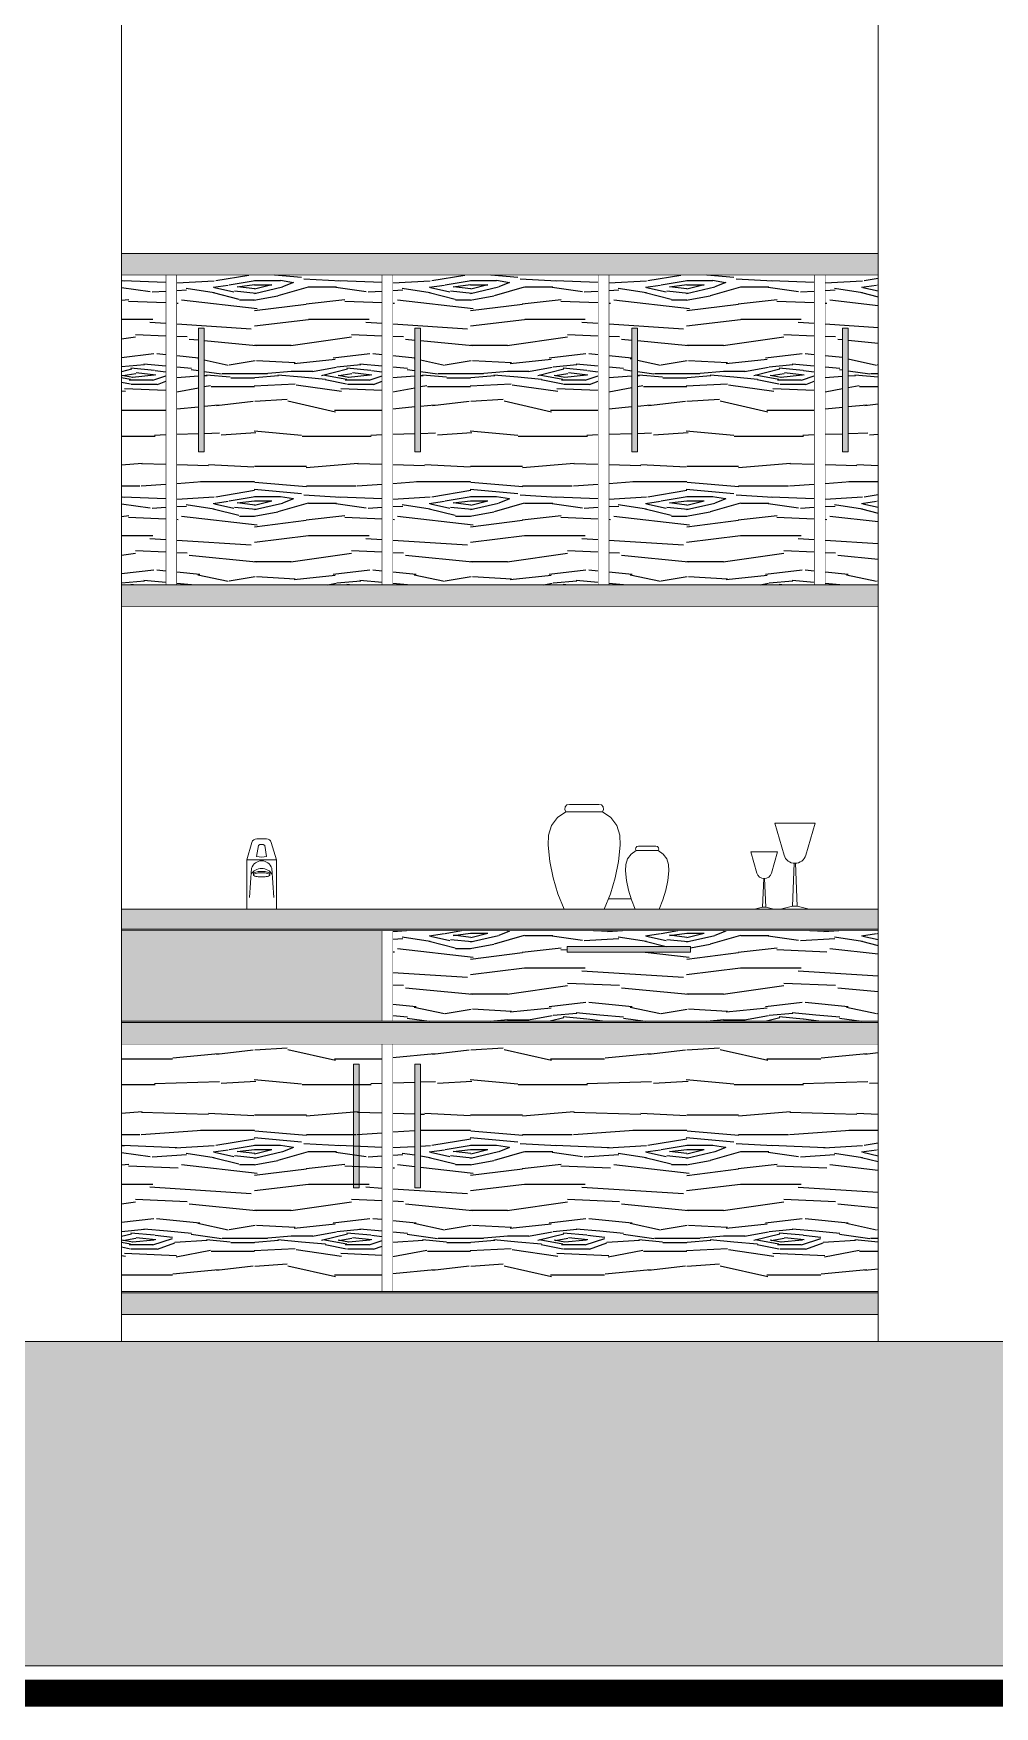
# Model space of a CAD drawing. Header units: millimetres. Extents: x 615730 to 2792744, y 139412 to 597571.
# Drawn here: x 817382 to 819161, y 290069 to 293165 of the extents above; entities that cross this region are included whole.
import ezdxf

# ---------------------------------------------------------------- set-up
doc = ezdxf.new("R2010")
doc.units = ezdxf.units.MM
doc.header["$MEASUREMENT"] = 0
doc.linetypes.add('DASHDOT', pattern=[1, 0.5, -0.25, 0, -0.25])
doc.layers.get('0').update_dxf_attribs({"lineweight": 5})
for name, color, linetype, lineweight in [('5-020', 5, 'Continuous', 15), ('HATCH', 42, 'Continuous', 5), ('NTBI', 4, 'Continuous', 20), ('thay', 7, 'Continuous', 15), ('TIM TRUC', 149, 'DASHDOT', 9), ('VATDUNG', 33, 'Continuous', 13), ('VLIEU', 250, 'Continuous', 9)]:
    doc.layers.add(name, color=color, linetype=linetype, lineweight=lineweight)
doc.layers.add('H', color=252, linetype='Continuous')
doc.layers.add('noi that', color=29, linetype='Continuous')
pattern_1 = [(349.6952, (135512.97, 2929.688), (2400.0003843, -399.9979502), [44.7212, -4427.4144]), (0, (135556.97, 2921.7), (400, 400), [44, -356]), (18.4349, (135600.97, 2921.69), (800.000174, 399.999361), [37.9472, -1226.9636]), (172.875, (135636.97, 2933.69), (2800.000152, -399.9993128), [32.2492, -3192.654]), (174.8056, (135604.97, 2937.688), (4000.000268, -399.9980899), [44.1816, -4373.9628]), (194.0362, (135560.97, 2941.69), (-1200.000218, -399.999223), [49.4772, -1599.7648]), (9.4623, (135544.97, 2929.69), (2000.0003095, 399.9992557), [24.3312, -2408.774]), (353.6598, (135568.97, 2933.688), (-3199.999761, 400.0006316), [36.2216, -3585.9324]), (185.7106, (135604.97, 2929.688), (-3599.9997694, -400.0005259), [40.1996, -3979.7508]), (168.6901, (135564.97, 2925.69), (1600.000301, -399.999053), [20.396, -2019.2116]), (354.8056, (135476.97, 2925.688), (-4000.000268, 399.9980899), [44.1816, -4373.9628]), (348.6901, (135520.97, 2921.69), (-1600.000301, 399.999053), [40.792, -1998.8156]), (0, (135560.97, 2913.7), (400, 400), [48, -352]), (20.556, (135608.97, 2913.69), (2000.0007378, 799.9983986), [34.176, -3383.4256]), (3.8141, (135640.97, 2925.688), (5599.9997366, 400.0024496), [60.1332, -5953.1852]), (354.8056, (135700.97, 2929.688), (-4000.000268, 399.9980899), [44.1816, -4373.9628]), (0, (135744.97, 2925.7), (400, 400), [44, -356]), (5.1944, (135388.97, 2925.688), (4000.000268, 399.9980899), [44.1816, -4373.9628]), (354.8056, (135432.97, 2929.688), (-4000.000268, 399.9980899), [44.1816, -4373.9628]), (0, (135388.97, 2933.7), (400, 400), [24, -376]), (5.1944, (135412.97, 2933.688), (4000.000268, 399.9980899), [44.1816, -4373.9628]), (0, (135456.97, 2937.7), (400, 400), [40, -360]), (10.3048, (135496.97, 2937.688), (-2400.0003843, -399.9979502), [44.7212, -4427.4144]), (5.1944, (135540.97, 2945.688), (4000.000268, 399.9980899), [44.1816, -4373.9628]), (354.8056, (135584.97, 2949.688), (-4000.000268, 399.9980899), [44.1816, -4373.9628]), (354.8056, (135628.97, 2945.688), (-4000.000268, 399.9980899), [44.1816, -4373.9628]), (351.8699, (135672.97, 2941.69), (-2399.9999106, 399.9997423), [56.5684, -2771.8584]), (0, (135728.97, 2933.7), (400, 400), [60, -340]), (347.4712, (135712.97, 2693.688), (2000.0001282, -399.9998412), [36.878, -3650.9396]), (354.2894, (135748.97, 2685.688), (-3599.9997694, 400.0005259), [40.1996, -3979.7508]), (8.1301, (135712.97, 2693.69), (2399.9999106, 399.9997423), [28.2844, -2800.1428]), (9.4623, (135740.97, 2697.69), (2000.0003095, 399.9992557), [48.662, -2384.4428]), (0, (135388.97, 2705.7), (400, 400), [48, -352]), (350.5377, (135436.97, 2705.69), (-2000.0003095, 399.9992557), [24.3312, -2408.774]), (201.8014, (135460.97, 2701.69), (1200.000109, 399.999964), [21.5408, -2132.5252]), (192.9946, (135440.97, 2693.688), (3600.0003071, 799.999031), [53.3668, -5283.2988]), (352.875, (135756.97, 2693.69), (-2800.000152, 399.9993128), [32.2492, -3192.654]), (7.125, (135756.97, 2693.69), (2800.000152, 399.9993128), [32.2492, -3192.654]), (0, (135388.97, 2697.7), (400, 400), [32, -368]), (194.0362, (135420.97, 2697.69), (-1200.000218, -399.999223), [32.9848, -1616.2576]), (356.6335, (135476.969, 2709.688), (-6399.9997288, 400.00438534), [68.1176, -6743.6372]), (357.7094, (135544.969, 2705.688), (-9600.00005167, 399.99830125), [100.08, -9907.9168]), (3.1798, (135644.969, 2701.688), (6800.0002011, 399.9964169), [72.1112, -7138.9916]), (9.4623, (135716.97, 2705.69), (2000.0003095, 399.9992557), [72.9932, -2360.112]), (10.3048, (135388.97, 2669.688), (-2400.0003843, -399.9979502), [44.7212, -4427.4144]), (15.9454, (135432.97, 2677.69), (-1600.0000507, -399.9999557), [58.2408, -2853.8032]), (0, (135488.97, 2693.7), (400, 400), [52, -348]), (351.8699, (135540.97, 2693.69), (-2399.9999106, 399.9997423), [56.5684, -2771.8584]), (3.5763, (135596.969, 2685.688), (6000.0002617, 399.9962869), [64.1248, -6348.3628]), (351.2538, (135660.97, 2689.688), (2799.9997345, -400.0016788), [52.6116, -5208.5668]), (345.9638, (135712.97, 2681.69), (-1200.000218, 399.999223), [49.4772, -1599.7648]), (0, (135760.97, 2669.7), (400, 400), [28, -372]), (174.8056, (135476.97, 2709.688), (4000.000268, -399.9980899), [88.3628, -4329.7816]), (355.2364, (135388.97, 2733.688), (-4400.0003785, 399.996613), [96.3328, -4720.3052]), (0, (135484.97, 2725.7), (400, 400), [92, -308]), (4.0856, (135576.97, 2725.688), (5200.0000596, 399.9984529), [112.2852, -5501.982]), (0, (135688.97, 2733.7), (400, 400), [100, -300]), (7.125, (135388.97, 2649.69), (2800.000152, 399.9993128), [96.7472, -3128.156]), (6.3402, (135484.97, 2661.688), (3199.999761, 400.0006316), [72.4432, -3549.7108]), (357.5104, (135556.969, 2669.688), (-8799.9997919, 400.0071461), [92.0868, -9116.6048]), (353.4802, (135648.969, 2665.688), (-10399.99991635, 1199.9998101), [140.9112, -13950.2208]), (3.0128, (135388.969, 2909.688), (7200.0000047, 400.00164195), [76.1052, -7534.414]), (351.8699, (135464.97, 2913.69), (-2399.9999106, 399.9997423), [84.8528, -2743.5744]), (357.6141, (135548.969, 2901.688), (-9200.00020955, 399.99310822), [96.0832, -9512.2464]), (10.6197, (135644.969, 2897.688), (-4399.99936185, -800.00323325), [65.1152, -6446.4128]), (0, (135708.97, 2909.7), (400, 400), [80, -320]), (356.8202, (135388.969, 2957.688), (-6800.0002011, 399.9964169), [72.1112, -7138.9916]), (6.009, (135460.969, 2953.688), (-3999.99990036, -399.999727), [76.42, -7565.5692]), (6.7098, (135536.969, 2961.688), (-3600.0003991, -399.9975525), [68.4688, -6778.428]), (354.2894, (135604.97, 2969.688), (-3599.9997694, 400.0005259), [80.3992, -3939.5512]), (347.9052, (135684.97, 2961.688), (-3599.9994406, 800.0026934), [57.2712, -5669.8572]), (9.4623, (135740.97, 2949.69), (2000.0003095, 399.9992557), [48.662, -2384.4428]), (3.8141, (135388.97, 2881.688), (5599.9997366, 400.0024496), [60.1332, -5953.1852]), (347.1957, (135448.969, 2885.688), (-5199.99913875, 1200.00295507), [90.244, -8934.1672]), (0, (135536.97, 2865.7), (400, 400), [100, -300]), (5.4403, (135636.969, 2865.688), (-4400.0001249, -399.9973485), [84.38, -8353.6292]), (6.7098, (135720.969, 2873.688), (-3600.0003991, -399.9975525), [68.4688, -6778.428]), (0, (135388.97, 2985.7), (400, 400), [68, -332]), (8.1301, (135456.97, 2985.69), (2399.9999106, 399.9997423), [113.1372, -2715.29]), (357.6141, (135568.969, 3001.688), (-9200.00020955, 399.99310822), [96.0832, -9512.2464]), (354.4725, (135664.969, 2997.688), (8400.00068776, -799.99415187), [124.5792, -12333.35]), (6.8428, (135388.969, 2621.688), (-6799.9997462, -800.00319917), [100.7176, -9971.0252]), (0, (135488.97, 2633.7), (400, 400), [112, -288]), (356.3478, (135600.969, 2633.688), (-12400.00037689, 799.99491941), [188.3824, -18649.8764]), (0, (135388.97, 2761.7), (400, 400), [96, -304]), (4.7636, (135484.97, 2761.688), (4400.0003785, 399.996613), [96.3328, -4720.3052]), (358.1524, (135580.969, 2769.688), (-12000.00018572, 399.9977359), [124.0644, -12282.3856]), (357.2737, (135704.969, 2765.688), (-8000.000118, 399.9984071), [84.0952, -8325.4232]), (354.8056, (135388.97, 2825.688), (-4000.000268, 399.9980899), [88.3628, -4329.7816]), (0, (135476.97, 2817.7), (400, 400), [128, -272]), (1.9092, (135604.969, 2817.688), (11599.99961263, 400.00969643), [120.0668, -11886.598]), (3.5763, (135724.969, 2821.688), (6000.0002617, 399.9962869), [64.1248, -6348.3628])]

# ---------------------------------------------------------------- blocks, each defined once
blk = doc.blocks.new('A$C70922785')
at = {"color": 8, "lineweight": 0}
for p, q in [((55, 90.9), (0, 90.9)), ((12.5, 65.6), (12.5, 63.1)), ((42.8, 65.6), (42.8, 63.1))]:
    blk.add_line(p, q, dxfattribs=at)
for points in [[(0, 0), (0, 90.9), (9.6, 123.3, -0.332909), (18.6, 130), (27.5, 130), (36.4, 130, -0.332909), (45.4, 123.3), (55, 90.9), (55, 0)], [(4.9, 21.3), (8.9, 75.3, -0.741267), (46.4, 75.3), (50.4, 21.3)]]:
    blk.add_lwpolyline(points, format="xyb")
for points in [[(21.6, 117.8), (18.2, 97.4, 0.169183)], [(33.4, 117.8), (36.8, 97.4, -0.169183)], [(42.8, 65.6, 0.259522), (42.2, 66.8, 0.076064), (38.3, 68.4, 0.036376), (33.9, 69.2, 0.026507), (27.6, 69.5, 0.026507), (21.4, 69.2, 0.036376), (16.9, 68.4, 0.076064), (13.1, 66.8, 0.259522), (12.5, 65.6, 0.259522)]]:
    blk.add_lwpolyline(points, format="xyb", dxfattribs=at)
blk.add_lwpolyline([(12.5, 63.1, 0.259522), (13.1, 62, 0.076064), (16.9, 60.4, 0.036376), (21.4, 59.6, 0.026507), (27.6, 59.3, 0.026507), (33.9, 59.6, 0.036376), (38.3, 60.4, 0.076064), (42.2, 62, 0.259522), (42.8, 63.1, 0.259522), (42.2, 64.3, 0.076064), (38.3, 65.9, 0.036376), (33.9, 66.7, 0.026507), (27.6, 67, 0.026507), (21.4, 66.7, 0.036376), (16.9, 65.9, 0.076064), (13.1, 64.3, 0.259522)], format="xyb", close=True, dxfattribs=at)
for points in [[(0, 0), (27.5, 0)], [(55, 0), (27.5, 0)]]:
    blk.add_lwpolyline(points, dxfattribs=at)
for centre, radius, start, end in [((27.5, 127.6), 31.6, 252.9385, 287.0615), ((27.5, 109.1), 10.5, 56.062, 123.938), ((27.6, 52), 23, 31.6515, 148.3091)]:
    blk.add_arc(centre, radius, start, end, dxfattribs=at)
blk = doc.blocks.new('A$C6AA96BB2')
at = {"color": 0, "linetype": 'ByBlock'}
for p, q in [((60.8, 368.7), (62.3, 378.4)), ((62.3, 378.4), (69.1, 385.3)), ((69.1, 385.3), (78.7, 387)), ((186.7, 387), (78.7, 387)), ((186.7, 387), (196.4, 385.3)), ((196.4, 385.3), (203.2, 378.4)), ((204.7, 368.7), (203.2, 378.4)), ((12.2, 308.9), (34.6, 338.7)), ((34.6, 338.7), (65.2, 360)), ((60.8, 368.7), (65.2, 360)), ((65.2, 360), (200.3, 360)), ((200.3, 360), (204.7, 368.7)), ((230.8, 338.7), (200.3, 360)), ((230.8, 338.7), (253.3, 308.9)), ((0.2, 273.6), (0, 236.3)), ((0.2, 273.6), (12.2, 308.9)), ((265.2, 273.6), (253.3, 308.9)), ((265.5, 236.3), (265.2, 273.6)), ((6.2, 175.4), (0, 236.3)), ((259.3, 175.4), (265.5, 236.3)), ((293.6, 185.3), (307, 203.2)), ((307, 203.2), (325.4, 216)), ((322.7, 221.2), (323.6, 227)), ((322.7, 221.2), (325.4, 216)), ((323.6, 227), (327.7, 231.2)), ((325.4, 216), (406.4, 216)), ((327.7, 231.2), (333.5, 232.2)), ((398.3, 232.2), (333.5, 232.2)), ((398.3, 232.2), (404.1, 231.2)), ((404.1, 231.2), (408.2, 227)), ((406.4, 216), (409.1, 221.2)), ((424.8, 203.2), (406.4, 216)), ((409.1, 221.2), (408.2, 227)), ((424.8, 203.2), (438.3, 185.3)), ((6.2, 175.4), (18, 115.4)), ((247.4, 115.4), (259.3, 175.4)), ((286.4, 164.2), (286.3, 141.8)), ((290, 105.2), (286.3, 141.8)), ((286.4, 164.2), (293.6, 185.3)), ((445.4, 164.2), (438.3, 185.3)), ((441.8, 105.2), (445.6, 141.8)), ((445.6, 141.8), (445.4, 164.2)), ((35.6, 56.8), (18, 115.4)), ((229.9, 56.8), (247.4, 115.4)), ((290, 105.2), (297.1, 69.2)), ((307.6, 34.1), (297.1, 69.2)), ((424.2, 34.1), (434.7, 69.2)), ((434.7, 69.2), (441.8, 105.2)), ((35.6, 56.8), (58.4, 0)), ((58.4, 0), (207, 0)), ((207, 0), (229.9, 56.8)), ((307.6, 34.1), (321.3, 0)), ((321.3, 0), (410.4, 0)), ((410.4, 0), (424.2, 34.1))]:
    blk.add_line(p, q, dxfattribs=at)
blk.add_line((222.3, 38), (306.4, 38))
blk = doc.blocks.new('LY')
at = {"ltscale": 50}
for p, q in [((-35.6, 177.1), (-66.5, 282.7)), ((66.5, 282.7), (-66.5, 282.7)), ((35.6, 177.1), (66.5, 282.7)), ((-7.9, 9.4), (-2.3, 150.5)), ((7.9, 9.4), (2.3, 150.5)), ((-47, 0), (-7.9, 9.4)), ((47, 0), (-47, 0)), ((-7.9, 9.4), (7.9, 9.4)), ((47, 0), (7.9, 9.4))]:
    blk.add_line(p, q, dxfattribs=at)
blk.add_arc((0, 187.6), 37.2, 196.4774, 343.5226, dxfattribs=at)

msp = doc.modelspace()

# ---------------------------------------------------------------- hatches: boundary and pattern name
at = {"layer": 'H', "ltscale": 10}
h = msp.add_hatch(color=253, dxfattribs=at)
h.set_gradient(color1=(173, 167, 159), color2=(173, 167, 159), one_color=1, tint=0.65)
h.paths.add_polyline_path([(817545.4, 291505), (817545.4, 291337.5), (818027.4, 291337.5), (818027.4, 291505)])
at = {"layer": 'noi that', "ltscale": 10}
h = msp.add_hatch(dxfattribs=at)
h.set_pattern_fill('WOOD8', color=256, scale=150, angle=81, style=0, pattern_type=2)
h.set_pattern_definition(pattern_1)
h.paths.add_polyline_path([(818027.4, 292718), (817647.4, 292718), (817647.4, 292145), (818027.4, 292145)])
h.paths.add_polyline_path([(817698.3, 292391), (817687.9, 292391), (817687.9, 292619.5), (817698.3, 292619.5)], flags=16)
h.paths.add_polyline_path([(817627.4, 292718), (817545.4, 292718), (817545.4, 292145), (817627.4, 292145)])
h.paths.add_polyline_path([(818427.4, 292718), (818047.4, 292718), (818047.4, 292145), (818427.4, 292145)])
h.paths.add_polyline_path([(818098.5, 292391), (818088.2, 292391), (818088.2, 292619.5), (818098.5, 292619.5)], flags=16)
h.paths.add_polyline_path([(818827.4, 292145), (818827.4, 292718), (818447.4, 292718), (818447.4, 292145)])
h.paths.add_polyline_path([(818500.2, 292391), (818489.8, 292391), (818489.8, 292619.5), (818500.2, 292619.5)], flags=16)
h.paths.add_polyline_path([(818847.4, 292145), (818945.6, 292145), (818945.6, 292718), (818847.4, 292718)])
h.paths.add_polyline_path([(818879.7, 292391), (818879.7, 292619.5), (818890.1, 292619.5), (818890.1, 292391)], flags=16)
h = msp.add_hatch(dxfattribs=at)
h.set_pattern_fill('WOOD8', color=256, scale=150, angle=81, style=0, pattern_type=2)
h.set_pattern_definition(pattern_1)
h.paths.add_polyline_path([(818047.4, 291505), (818047.4, 291337.5), (818945.6, 291337.5), (818945.6, 291505)])
h.paths.add_polyline_path([(818369.7, 291465.4), (818369.7, 291475.8), (818598.2, 291475.8), (818598.2, 291465.4)], flags=16)
h = msp.add_hatch(dxfattribs=at)
h.set_pattern_fill('WOOD8', color=256, scale=150, angle=81, style=0, pattern_type=2)
h.set_pattern_definition(pattern_1)
h.paths.add_polyline_path([(818047.4, 291295), (818047.4, 290837.5), (818945.6, 290837.5), (818945.6, 291295)])
h.paths.add_polyline_path([(818098.5, 291029.3), (818088.2, 291029.3), (818088.2, 291257.8), (818098.5, 291257.8)], flags=16)
h.paths.add_polyline_path([(817545.4, 291295), (817545.4, 290837.5), (818027.4, 290837.5), (818027.4, 291295)])
at = {"layer": 'VLIEU', "ltscale": 10}
h = msp.add_hatch(color=254, dxfattribs=at)
h.set_gradient(color1=(227, 225, 222), color2=(194, 190, 183), one_color=1, tint=0.74)
h.paths.add_polyline_path([(818945.6, 292758), (818945.6, 292718), (817545.4, 292718), (817545.4, 292758)])
h = msp.add_hatch(color=253, dxfattribs=at)
h.set_gradient(color1=(173, 167, 159), one_color=1, tint=1, name='INVCYLINDER')
h.paths.add_polyline_path([(817698.3, 292619.5), (817698.3, 292391), (817687.9, 292391), (817687.9, 292619.5)])
h = msp.add_hatch(color=253, dxfattribs=at)
h.set_gradient(color1=(173, 167, 159), one_color=1, tint=1, name='INVCYLINDER')
h.paths.add_polyline_path([(818098.5, 292619.5), (818098.5, 292391), (818088.2, 292391), (818088.2, 292619.5)])
h = msp.add_hatch(color=253, dxfattribs=at)
h.set_gradient(color1=(173, 167, 159), one_color=1, tint=1, name='INVCYLINDER')
h.paths.add_polyline_path([(818500.2, 292619.5), (818500.2, 292391), (818489.8, 292391), (818489.8, 292619.5)])
h = msp.add_hatch(color=253, dxfattribs=at)
h.set_gradient(color1=(173, 167, 159), one_color=1, tint=1, name='INVCYLINDER')
h.paths.add_polyline_path([(818890.1, 292619.5), (818890.1, 292391), (818879.7, 292391), (818879.7, 292619.5)])
h = msp.add_hatch(color=254, dxfattribs=at)
h.set_gradient(color1=(227, 225, 222), color2=(194, 190, 183), one_color=1, tint=0.74)
h.paths.add_polyline_path([(818945.6, 292145), (818945.6, 292105), (817545.4, 292105), (817545.4, 292145)])
h = msp.add_hatch(color=254, dxfattribs=at)
h.set_gradient(color1=(227, 225, 222), color2=(194, 190, 183), one_color=1, tint=0.74)
h.paths.add_polyline_path([(818945.6, 291545), (818945.6, 291505), (817545.4, 291505), (817545.4, 291545)])
h = msp.add_hatch(color=253, dxfattribs=at)
h.set_gradient(color1=(173, 167, 159), one_color=1, tint=1, name='INVCYLINDER')
h.paths.add_polyline_path([(818369.7, 291475.8), (818598.2, 291475.8), (818598.2, 291465.4), (818369.7, 291465.4)])
h = msp.add_hatch(color=254, dxfattribs=at)
h.set_gradient(color1=(227, 225, 222), color2=(194, 190, 183), one_color=1, tint=0.74)
h.paths.add_polyline_path([(818945.6, 291335), (818945.6, 291295), (817545.4, 291295), (817545.4, 291335)])
h = msp.add_hatch(color=253, dxfattribs=at)
h.set_gradient(color1=(173, 167, 159), one_color=1, tint=1, name='INVCYLINDER')
h.paths.add_polyline_path([(817974.8, 291257.8), (817974.8, 291029.3), (817985.1, 291029.3), (817985.1, 291257.8)])
h = msp.add_hatch(color=253, dxfattribs=at)
h.set_gradient(color1=(173, 167, 159), one_color=1, tint=1, name='INVCYLINDER')
h.paths.add_polyline_path([(818098.5, 291257.8), (818098.5, 291029.3), (818088.2, 291029.3), (818088.2, 291257.8)])
h = msp.add_hatch(color=254, dxfattribs=at)
h.set_gradient(color1=(227, 225, 222), color2=(194, 190, 183), one_color=1, tint=0.74)
h.paths.add_polyline_path([(818945.6, 290835), (818945.6, 290795), (817545.4, 290795), (817545.4, 290835)])
h = msp.add_hatch(dxfattribs=at)
h.set_pattern_fill('AR-CONC', color=256, scale=50, style=0)
h.set_pattern_definition([(50, (135388.97, 2621.7), (358.63009, -31.37607), [37.5, -412.5]), (355, (135388.97, 2621.7), (-69.37567, 376.09607), [30, -330]), (100.4514, (135418.85, 2619.07), (289.25469, 344.71977), [31.8701, -350.57106]), (46.1842, (135388.97, 2721.7), (533.62052, -82.7595), [56.25, -618.75]), (96.6356, (135433.44, 2714.8), (467.33135, 487.05894), [47.80514, -525.8565]), (351.1842, (135388.97, 2721.7), (467.33097, 487.0593), [45, -495]), (21, (135438.97, 2696.7), (298.45353, -201.30945), [37.5, -412.5]), (326, (135438.97, 2696.7), (121.65767, 362.57502), [30, -330]), (71.4514, (135463.84, 2679.9), (420.11131, 161.26525), [31.8701, -350.57106]), (37.5, (135388.97, 2621.69), (6.079928, 166.446927), [0, -326, 0, -335, 0, -331.25]), (7.5, (135388.97, 2621.69), (131.53477, 197.205856), [0, -191, 0, -318.5, 0, -126.25]), (327.5, (135277.47, 2621.69), (266.911218, -11.277436), [0, -125, 0, -390, 0, -517.5]), (317.5, (135227.47, 2621.69), (291.593085, 50.05249), [0, -162.5, 0, -259, 0, -367.5])])
h.paths.add_polyline_path([(802545.8, 290145), (802545.8, 290295), (802845.8, 290295), (802845.8, 290445), (803145.8, 290445), (803145.8, 290595), (810645.3, 290595), (810645.3, 290745), (822945.6, 290745), (822945.6, 290145)])

# ---------------------------------------------------------------- linework, layer by layer
at = {"layer": '5-020', "color": 1}
for p, q in [((810645.3, 290745), (822945.6, 290745)), ((799756.7, 290145), (823153.7, 290145))]:
    msp.add_line(p, q, dxfattribs=at)
at = {"layer": 'HATCH'}
msp.add_line((818945.6, 290745), (818945.6, 294644.9), dxfattribs=at)
msp.add_lwpolyline([(817345.4, 294644.9), (817545.4, 294644.9), (817545.4, 290745), (817345.4, 290745)], close=True, dxfattribs=at)
at = {"layer": 'noi that', "ltscale": 10, "const_width": 1}
for points in [[(818945.6, 292758), (818945.6, 292718), (817545.4, 292718), (817545.4, 292758)], [(818945.6, 292145), (818945.6, 292105), (817545.4, 292105), (817545.4, 292145)], [(818945.6, 291545), (818945.6, 291505), (817545.4, 291505), (817545.4, 291545)], [(818945.6, 291335), (818945.6, 291295), (817545.4, 291295), (817545.4, 291335)], [(818945.6, 290835), (818945.6, 290795), (817545.4, 290795), (817545.4, 290835)]]:
    msp.add_lwpolyline(points, close=True, dxfattribs=at)
at = {"layer": 'thay', "ltscale": 10, "const_width": 50}
msp.add_lwpolyline([(799767.1, 290094.4), (823151.9, 290094.4)], dxfattribs=at)
at = {"layer": 'TIM TRUC', "ltscale": 500}
for p, q in [((798742.1, 290745), (824133, 290745)), ((798742.1, 290145), (824133, 290145))]:
    msp.add_line(p, q, dxfattribs=at)
at = {"layer": 'VLIEU', "ltscale": 10}
for p, q in [((818945.6, 292758), (817545.4, 292758)), ((817545.4, 292145), (818945.6, 292145)), ((818945.6, 291545), (817545.4, 291545)), ((818945.6, 291507.5), (817545.4, 291507.5)), ((818945.6, 291337.5), (817545.4, 291337.5)), ((818945.6, 291335), (817545.4, 291335)), ((818945.6, 290837.5), (817545.4, 290837.5)), ((818945.6, 290835), (817545.4, 290835)), ((818945.6, 290795), (817545.4, 290795))]:
    msp.add_line(p, q, dxfattribs=at)
at = {"layer": 'VLIEU', "ltscale": 10, "const_width": 1}
for points in [[(817627.4, 292145), (817627.4, 292718)], [(817647.4, 292145), (817647.4, 292718)], [(818027.4, 292145), (818027.4, 292718)], [(818047.4, 292145), (818047.4, 292718)], [(818427.4, 292145), (818427.4, 292718)], [(818447.4, 292145), (818447.4, 292718)], [(818827.4, 292145), (818827.4, 292718)], [(818847.4, 292145), (818847.4, 292718)], [(818027.4, 291505), (818027.4, 291337.5)], [(818047.4, 291505), (818047.4, 291337.5)], [(818027.4, 291295), (818027.4, 290837.5)], [(818047.4, 291295), (818047.4, 290837.5)]]:
    msp.add_lwpolyline(points, dxfattribs=at)
at = {"layer": 'VLIEU', "ltscale": 10}
for points in [[(817698.3, 292619.5), (817698.3, 292391), (817687.9, 292391), (817687.9, 292619.5)], [(818098.5, 292619.5), (818098.5, 292391), (818088.2, 292391), (818088.2, 292619.5)], [(818500.2, 292619.5), (818500.2, 292391), (818489.8, 292391), (818489.8, 292619.5)], [(818890.1, 292619.5), (818890.1, 292391), (818879.7, 292391), (818879.7, 292619.5)], [(818369.7, 291475.8), (818598.2, 291475.8), (818598.2, 291465.4), (818369.7, 291465.4)], [(817974.8, 291257.8), (817974.8, 291029.3), (817985.1, 291029.3), (817985.1, 291257.8)], [(818098.5, 291257.8), (818098.5, 291029.3), (818088.2, 291029.3), (818088.2, 291257.8)]]:
    msp.add_lwpolyline(points, close=True, dxfattribs=at)

# ---------------------------------------------------------------- block references
at = {"layer": 'NTBI'}
msp.add_blockref('A$C70922785', (817776.9, 291545), dxfattribs=at)
at = {"layer": 'VATDUNG'}
for name, p, xscale, yscale, zscale in [('A$C6AA96BB2', (818335.1, 291545), 0.5, 0.5, 0.5), ('LY', (818791.5, 291545), 0.5625, 0.5625, 0.5625), ('LY', (818734.6, 291545), 0.375, 0.375, 0.375)]:
    msp.add_blockref(name, p, dxfattribs=dict(at, xscale=xscale, yscale=yscale, zscale=zscale))

doc.saveas('drawing.dxf')
